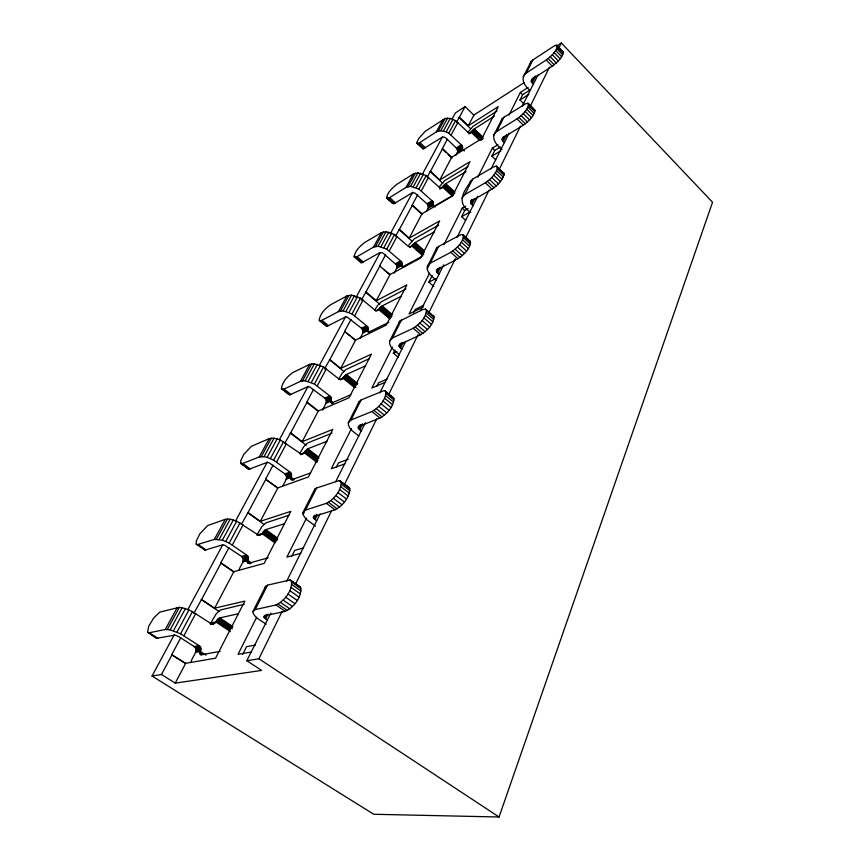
<?xml version="1.0" encoding="UTF-8"?>
<svg xmlns="http://www.w3.org/2000/svg" width="860" height="860" viewBox="0 0 860 860"><rect width="100%" height="100%" fill="white"/><g stroke="black" fill="none" stroke-linecap="round" stroke-linejoin="round"><path stroke-width="1.29" d="M267.449 619.995C266.525 619.211 262.236 617.19 264.385 615.792L285.262 611.374C293.851 607.353 302.301 596.969 300.473 587.165L290.089 579.941L267.567 585.144L265.106 587.337M266.159 624.36C261.644 620.576 254.098 618.103 252.808 611.654L255.226 609.579L275.963 604.988C284.52 600.871 292.981 590.573 291.303 580.736M389.601 341.194L392.375 338.055L413.187 328.262C419.411 324.274 426.549 317.695 426.377 309.815L425.539 309.106L422.389 309.697L399.792 321.124L389.601 341.194C388.881 347.548 395.503 351.256 399.524 354.911M326.993 441.287L307.762 448.791L303.634 453.349L301.312 454.188L280.392 439.987L274.071 438.17L269.255 438.568L251.335 446.329L243.864 454.338L240.628 460.971L240.822 463.475L241.671 463.841L259.204 457.015L264.041 456.681L267.137 457.348L273.63 460.143L289.917 472.054C293.873 473.634 289.143 478.912 291.626 479.794L310.578 472.935M401.878 349.181L399.244 346.548L399.319 344.709L420.733 334.712C426.979 330.788 434.128 324.177 433.859 316.297L425.539 309.106M533.394 84.248L531.34 81.635L531.641 79.614L552.206 66.209C556.839 62.608 562.3 58.222 563.343 52.159L556.914 45.3L554.528 45.73L532.856 59.942L531.05 61.608L529.588 66.166M322.79 410.166C323.586 406.232 328.939 401.781 324.768 398.126L309.664 386.914L307.439 386.903L289.669 394.88L281.413 388.473C282.445 381.733 287.735 376.013 293.271 372.326L309.654 364.371L314.416 363.748L323.575 366.94L338.743 378.83L341.119 379.561L346.451 374.487L365.693 365.737M529.996 90.3C524.869 86.656 519.505 77.852 526.223 73.068L546.218 59.996C550.841 56.352 556.28 51.965 557.398 45.913L556.914 45.3M463.336 150.016C460.702 151.016 464.26 145.705 461.304 144.835L448.812 133.257L446.2 131.859L440.75 130.709L436.256 131.924L418.616 143.319L417.605 143.588L416.81 142.652L418.863 138.309L425.248 131.311L445.125 118.454L450.253 118.4L455.574 120.647L467.926 132.193L469.818 133.106L474.322 128.914L494.457 116.165M455.8 155.402L457.692 151.586L456.886 148.565L446.179 138.245L443.996 137.084L441.954 137.342L423.238 148.877L416.992 143.351M436.461 280.457C432.515 276.823 426.291 272.813 427.345 266.568L436.815 247.927L438.632 246.465L461.046 234.587L463.325 234.963L470.356 241.402C470.829 248.809 463.594 254.839 457.939 258.72L436.676 269.868L436.525 271.771L438.998 274.415M453.252 195.134L434.01 206.335C431.365 207.056 435.149 201.713 432.01 200.756L418.906 189.071L410.575 186.373L406.006 187.458L389.634 197.574L386.721 198.079C387.258 192.231 392.633 187.727 396.998 184.233L413.348 173.978L417.906 172.86L426.173 175.515L439.127 187.179L441.115 188.06L445.802 183.674L466.12 171.538M426.388 211.56L428.42 207.464L427.592 204.336L414.885 192.984L411.994 192.93L394.213 203.594L392.622 203.401L386.721 198.079M421.819 256.495L402.458 266.923C399.835 267.32 403.834 261.967 400.513 260.892L386.721 249.12L378.11 246.25L373.476 247.196L357.05 256.656L354.212 256.861C354.89 250.722 360.254 245.874 364.962 242.305L381.378 232.684L386 231.705L394.546 234.522L408.167 246.282L410.274 247.121L415.165 242.531L434.483 231.781M394.224 273.157L396.944 267.557L396.567 265.052L382.743 252.84L379.765 252.711L361.942 262.633L360.963 262.698L354.212 256.861M284.563 523.697L265.675 529.631L261.375 534.372L258.881 535.371L236.694 521.181L230.157 519.182L225.277 519.3L207.55 525.643L199.821 533.888L196.241 541.166L196.241 544.144L197.026 544.713L214.323 539.424L222.396 540.166L229.179 543.09L246.498 554.958C250.701 556.786 245.691 562.021 248.078 563.429L268.159 557.817M504.422 142.62L502.24 139.997L502.498 137.998L523.332 125.184C528.298 121.54 533.834 116.831 534.963 110.489L528.244 103.415L525.879 103.619L503.928 117.207L502.111 118.82L500.713 123.302M388.838 322.306L368.424 332.293C365.822 332.315 370.058 326.961 366.543 325.757L352.009 313.9L343.086 310.868L338.378 311.642L321.952 320.307L320.629 320.812L319.21 320.146C320.049 313.707 325.392 308.46 330.487 304.827L346.913 295.969L351.611 295.141L360.447 298.14L374.81 309.987L377.035 310.772L382.141 305.945L401.555 296.055M360.071 338.388C361.479 335.379 365.016 331.208 361.512 328.262L347.204 317.103L345.021 317.179L327.198 326.219L319.694 320.758M350.848 394.729L331.594 403.017C329.047 402.609 333.529 397.298 329.799 395.923L314.427 384.022L305.182 380.776L300.409 381.356L284.036 389.064L281.833 389.257M501.993 149.436C496.822 145.781 489.404 136.675 496.757 131.408L517 118.895C521.966 115.208 527.492 110.499 528.674 104.157L528.244 103.415M473.054 205.809L470.742 203.164L470.947 201.208L492.017 189.135C497.36 185.459 502.96 180.363 504.175 173.731L496.22 166.077L493.049 167.205L472.624 179.181C463.336 191.393 455.477 202.799 470.753 212.431M283.037 485.491C284.466 482.041 288.96 477.257 284.907 473.914L268.922 462.669L266.664 462.562L249.024 469.259L240.822 463.475M238.919 570.374C239.746 565.805 246.315 560.602 241.52 556.409L224.567 545.165L222.267 544.95L204.841 550.099L196.241 544.144M191.135 661.663C191.984 656.707 199.283 651.041 194.124 646.526L179.03 636.765L175.139 635.078L156.649 638.27L147.608 632.143L148.737 626.144L153.779 617.888L159.82 612.105L179.385 607.321L185.438 608.579L192.447 611.632L210.635 623.425C215.301 626.101 216.215 619.125 219.719 617.888L238.424 613.75M220.074 651.385L200.455 654.901C198.176 652.912 203.508 647.677 199.036 645.591L180.557 633.82L170.183 629.81L165.26 629.509L148.318 632.938M461.971 198.112L464.851 194.575L485.319 182.782C490.662 179.052 496.252 173.967 497.542 167.334L497.155 166.41M427.345 266.568L430.183 263.214L450.844 252.313C456.488 248.379 463.69 242.369 463.325 234.963M361.275 430.967L358.448 428.355L358.426 426.614L379.937 418.024C386.86 414.09 393.891 406.758 393.858 398.395L385.097 390.935L383.775 390.687L361.114 399.943L358.394 402.878M358.749 435.998C354.707 432.451 348.02 429.108 348.3 422.862L350.988 419.992L371.875 411.564C378.787 407.565 385.807 400.265 385.882 391.891L385.097 390.935M316.673 520.827L313.62 518.236L313.502 516.623L335.002 509.797C342.71 505.895 349.568 497.65 349.816 488.781L349.096 487.523L339.291 480.546L316.641 487.996L314.867 489.039L314.169 492.576M315.459 526.137C311.083 522.235 303.365 519.322 302.913 512.592L305.493 510.077L326.359 503.358C334.056 499.37 340.904 491.167 341.269 482.277L340.571 481.041M174.333 634.626L152.037 676.024L373.767 814.269L499.058 817L712.553 202.25L561.343 43L557.13 45.773M270.9 613.04L246.798 660.706L258.871 658.76L281.962 611.761M295.571 584.047L331.68 510.539M344.699 484.029L376.659 418.96M388.505 394.858L418.1 334.615M428.753 312.922L455.392 258.699M465.454 238.209L489.125 190.006M499.187 169.527L520.494 126.141M529.964 106.866L549.497 67.102M558.376 49.02L561.343 43M335.733 481.621L365.371 422.733M379.798 392.902L405.845 341.194M420.615 310.718L443.738 264.858M456.972 237.5L477.752 196.338M491.06 168.861L509.12 133.16M522.085 106.393L538.145 74.691M286.627 581.349L320.124 513.871M470.635 201.777L471.817 199.412M313.298 517.602L314.459 515.28M358.168 427.689L359.351 425.334M399.008 345.849L400.147 343.57M436.332 271.061L437.525 268.675M470.57 202.444L471.753 200.079M502.1 139.266L503.272 136.901M531.222 80.904L532.415 78.518M264.138 617.458L265.288 615.147M313.62 518.236L314.771 515.925M358.448 428.355L360.2 424.818M399.244 346.548L400.943 343.118M436.525 271.771L438.32 268.191M470.742 203.164L472.505 199.617M502.24 139.997L504.014 136.45M531.34 81.635L533.135 78.056M264.772 618.103L266.503 614.631M314.19 518.913L316.502 514.28M358.964 429.043L361.308 424.335M399.717 347.257L401.986 342.688M436.966 272.491L439.342 267.718M471.14 203.895L473.494 199.165M502.606 140.728L504.971 135.998M531.684 82.367L534.662 76.4M265.632 618.759L267.944 614.126M314.986 519.58L317.297 514.947M359.706 429.721L362.63 423.84M400.405 347.935L403.243 342.226M437.6 273.179L440.578 267.202M471.742 204.572L474.688 198.66M503.175 141.405L506.712 134.31M532.222 83.044L535.78 75.873M242.681 654.428L246.562 646.655L255.388 645.075M291.873 556.065L294.711 550.4L303.601 547.917M336.142 467.55L338.507 462.82L348.225 459.304M376.906 386.043L378.529 382.797L387.011 379.152M398.427 357.394L393.353 353.159L394.912 350.052M413.51 312.879L415.24 309.396L423.679 305.279M433.859 286.531L428.882 282.144L432.214 275.469M465.55 220.31L461.627 216.677L464.712 210.506L468.13 208.593M495.704 159.809L491.898 156.144L494.758 150.425L500.402 147.038M523.761 103.791L519.977 99.996L522.633 94.686L530.448 89.719M256.646 617.297L238.037 654.331L251.217 652.073M306.483 518.129L286.885 557.13L300.946 553.27M351.514 428.495L331.293 468.743L344.881 463.873M392.429 347.064L371.853 388.021L385.42 382.216M429.581 273.125L409.037 314.007L423.249 307.084M443.846 244.734L462.207 208.184L465.712 206.217M477.773 177.225L492.382 148.124L497.972 144.749M508.926 115.219L520.375 92.407L528.104 87.462M255.226 609.579L267.567 585.144M303.075 514.527L304.246 512.216M305.493 510.077L316.641 487.996M350.988 419.992L361.114 399.943M392.375 338.055L401.609 319.769M427.194 268.857L429 265.278M430.183 263.214L438.632 246.465M464.851 194.575L472.624 179.181M496.757 131.408L503.928 117.207M526.223 73.068L532.856 59.942M252.808 611.654L265.848 585.972M302.913 512.592L314.867 489.039M348.3 422.862L359.319 401.158M493.855 135.074L502.111 118.82M523.31 76.841L531.05 61.608M481.837 138.611L498.252 106.575L468.27 125.764L459.412 117.175L465.088 106.565L473.86 115.132L468.27 125.764M215.226 622.823L210.291 623.898L216.139 613.9L220.278 610.009L244.337 604.247M299.71 453.446L303.612 446.813L307.525 443.029L332.067 433.117M338.464 379.454L342.097 373.283L345.903 369.574L369.424 358.598M374.734 310.202L377.626 305.418L381.324 301.763L405.952 288.971M152.037 676.024L161.465 674.498L175.236 683.13L185.663 663.307L215.57 658.179L244.821 601.108L214.634 608.192L201.584 599.474L193.747 613.481M214.634 608.192L233.834 571.685L264.171 563.364L290.809 511.367L260.311 521.31L248.056 512.528L241.563 524.073M260.311 521.31L277.887 487.878L308.46 476.924L332.831 429.377L302.183 441.664L290.659 432.849L284.8 443.233M302.183 441.664L318.34 410.929L349.01 397.804L371.38 354.148L340.71 368.381L329.832 359.577L324.553 368.886M340.71 368.381L355.61 340.044L386.258 325.112L406.877 284.886L376.271 300.731L365.973 291.959L361.243 300.29M376.271 300.731L390.064 274.512L420.604 258.086L439.664 220.912L409.209 238.091L399.438 229.373L395.589 236.048M409.209 238.091L422.002 213.764L452.371 196.101L470.033 161.637L439.793 179.923L430.505 171.258L427.14 177.052M439.793 179.923L451.693 157.283L482.417 138.191M469.743 182.75L470.796 180.729M435.784 249.873L436.815 247.927M398.814 322.973L399.792 321.124M180.718 637.862L171.699 654.718L185.663 663.307M233.941 572.136L220.719 563.042L228.953 547.648M273.093 465.12L265.546 479.224L277.887 487.878M317.222 410.542L306.687 402.297L313.62 389.322M350.977 319.469L344.581 331.444L355.61 340.044M385.517 254.893L379.582 265.976L390.064 274.512M421.97 214.323L412.037 205.303L417.541 195.005M446.082 152.596L442.19 148.909L447.318 139.331M456.531 122.088L459.412 117.175M161.465 674.498L172.075 654.654M201.584 599.474L221.117 562.924L233.834 571.685M248.056 512.528L265.944 479.074M290.659 432.849L307.084 402.114L318.34 410.929M329.832 359.577L344.978 331.24M365.973 291.959L379.98 265.751M399.438 229.373L412.435 205.067L422.002 213.764M430.505 171.258L442.588 148.651L451.693 157.283M183.868 635.766L195.714 613.567M232.297 545.036L243.111 524.772M276.576 462.078L286.488 443.513M317.211 385.936L326.338 368.854M354.653 315.803L363.07 300.033M389.247 250.991L397.04 236.392M421.314 190.92L428.549 177.364M451.113 135.084L457.853 122.464M180.557 633.82L192.447 611.632M229.179 543.09L240.037 522.837M273.63 460.143L283.574 441.578M314.427 384.022L323.575 366.94M352.009 313.9L360.447 298.14M386.721 249.12L394.546 234.522M418.906 189.071L426.173 175.515M448.812 133.257L455.574 120.647M187.716 609.783L222.772 544.724M235.522 521.063L267.385 461.917M279.489 439.449L308.17 386.215M319.64 364.919L345.774 316.426M355.975 297.495L380.185 252.55M390.386 233.619L412.692 192.221M422.249 174.483L442.642 136.622M452.209 118.884L455.392 112.972L465.088 106.565M177.01 632.1L188.942 609.923M225.804 541.434L236.694 521.181M270.405 458.531L280.392 439.987M311.352 382.453L320.533 365.392M349.052 312.384L357.534 296.635M383.893 247.637L391.741 233.06M416.186 187.63L423.475 174.096M446.2 131.859L452.983 119.26M173.473 630.735L185.438 608.579M222.396 540.166L233.329 519.934M267.137 457.348L277.146 438.815M308.192 381.346L317.404 364.296M346.01 311.352L354.513 295.614M380.958 246.659L388.827 232.093M413.348 186.706L420.658 173.182M443.448 130.989L450.253 118.4M167.377 629.391L179.385 607.321M216.451 539.123L227.416 518.967M261.332 456.563L271.373 438.084M302.526 380.776L311.771 363.78M340.485 310.965L349.01 295.27M375.562 246.433L383.463 231.899M408.07 186.62L415.412 173.129M438.299 131.021L445.125 118.454M170.183 629.81L182.169 607.687M219.203 539.37L230.157 519.182M264.041 456.681L274.071 438.17M305.182 380.776L314.416 363.748M343.086 310.868L351.611 295.141M378.11 246.25L386 231.705M410.575 186.373L417.906 172.86M440.75 130.709L447.576 118.121M165.26 629.509L177.257 607.482M214.323 539.424L225.277 519.3M259.204 457.015L269.255 438.568M300.409 381.356L309.654 364.371M338.378 311.642L346.913 295.969M373.476 247.196L381.378 232.684M406.006 187.458L413.348 173.978M436.256 131.924L443.094 119.368M408.747 245.25L414.122 238.983L438.621 225.137M467.915 132.279L472.935 126.42L497.188 110.897M439.385 186.749L444.577 180.697L467.937 166.55M473.86 115.132L524.202 82.571M519.977 99.996L528.889 94.353M469.259 133.515L471.237 132.257L479.751 140.492M468.904 133.977L470.882 132.73M456.348 147.941L461.304 144.835M456.886 148.565L461.852 145.469M457.316 149.296L462.282 146.2M457.606 150.081L462.572 146.985M457.735 150.855L462.702 147.769M457.692 151.586L462.659 148.49M457.477 152.209L462.443 149.124L464.368 150.951M491.898 156.144L500.918 150.758M439.632 188.899L442.631 187.114L452.338 196.134M440.255 188.802L442.244 187.62M427.022 203.691L432.01 200.756M427.592 204.336L432.591 201.391M428.043 205.078L433.042 202.143M428.344 205.884L433.343 202.96M428.463 206.701L433.472 203.777M428.42 207.464L433.418 204.551M428.183 208.131L433.193 205.218L435.16 207.024M461.627 216.677L469.592 212.248M409.876 247.175L411.886 246.057L422.873 255.85M395.492 263.633L400.513 260.892M396.094 264.289L401.115 261.548M396.567 265.052L401.588 262.322M396.879 265.89L401.899 263.16M397.008 266.75L402.029 264.02M396.944 267.557L401.964 264.837M396.696 268.266L401.717 265.546L403.706 267.288M428.882 282.144L435.773 278.629M375.734 311.116L378.755 309.579L389.87 319.017M361.512 328.262L366.543 325.757M362.146 328.918L367.177 326.413M362.63 329.702L367.671 327.219M362.952 330.584L367.994 328.09M363.081 331.476L368.123 328.993M363.017 332.325L368.058 329.853M362.737 333.089L367.779 330.616L369.843 332.336M393.353 353.159L396.987 351.514M339.926 379.593L342.957 378.217L354.46 387.494M340.463 379.787L342.484 378.873M324.768 398.126L329.799 395.923M325.435 398.793L330.466 396.589M325.951 399.61L330.982 397.406M326.284 400.513L331.326 398.32M326.413 401.459L331.455 399.266M326.327 402.373L331.369 400.179M326.026 403.19L331.079 401.007L333.164 402.652M300.118 454.198L304.139 452.639L316.931 462.358M300.613 454.521L303.634 453.349M300.946 454.65L302.957 453.865M284.907 473.914L289.917 472.054M285.606 474.591L290.626 472.731M286.154 475.429L291.175 473.57M286.509 476.375L291.529 474.526M286.627 477.364L291.658 475.526M286.531 478.343L291.562 476.504M286.208 479.224L291.239 477.386L294.432 479.772M289.014 515.226L265.804 522.891L261.773 526.729L256.925 535.135L261.924 533.576L275.006 542.907M257.624 535.533L261.375 534.372M241.52 556.409L246.498 554.958M242.273 557.087L247.25 555.646M242.843 557.946L247.83 556.517M243.208 558.936L248.196 557.516M243.337 559.989L248.325 558.57M243.219 561.021L248.207 559.613M242.864 561.978L247.852 560.57L251.131 562.849M210.893 623.027L215.828 621.952L230.394 631.605M210.743 624.285L214.441 623.489M211.055 624.424L213.527 623.898M194.124 646.526L199.036 645.591M194.919 647.214L199.832 646.279M195.532 648.107L200.445 647.171M195.908 649.139L200.831 648.214M196.037 650.246L200.95 649.332M195.897 651.364L200.821 650.45M195.51 652.396L200.423 651.493L206.045 655.126M175.236 683.13L261.623 670.413L246.798 660.706M562.859 51.546L561.87 51.471L555.936 45.247M393.063 397.427L388.741 394.74M534.511 109.725L527.288 103.221M502.842 172.451L503.777 172.796M349.096 487.523L339.291 480.546M469.452 240.886L470.356 241.402M172.828 655.438L185.222 663.339M149.511 633.003L157.864 638.346M147.608 632.143L156.649 638.27M199.993 652.45L203.358 654.632M199.713 653.321L201.96 654.772M300.473 587.165L290.089 579.941M258.871 658.76L499.058 817M216.387 621.006L229.824 629.907M219.719 617.888L232.92 626.661M219.139 618.125L232.565 627.047M218.472 618.587L231.899 627.51M217.752 619.264L232.297 628.918M217.042 620.082L230.48 628.993M201.186 599.571L219.064 611.492M275.963 604.988L285.262 611.374M198.273 544.584L206.099 549.981M280.575 602.451L289.885 608.869M278.124 604.118L287.433 610.525M283.133 600.087L292.454 606.515M287.906 593.959L297.194 600.42M285.638 597.184L294.948 603.634M289.766 590.637L299.043 597.098M247.454 561.429L250.733 563.719M247.228 562.203L249.411 563.73M291.11 587.445L300.355 593.905M291.895 582.327L301.097 588.767M291.841 584.606L301.065 591.067M264.439 530.384L277.5 539.725M263.74 531.05L276.802 540.381M263.063 531.835L276.135 541.166M262.44 532.695L275.522 542.026M247.669 512.657L263.988 524.363M265.675 529.631L277.651 538.199M265.095 529.9L277.07 538.467M204.841 550.099L203.766 548.304M266.632 480.02L277.436 487.986M242.95 463.572L250.314 468.99M240.467 462.497L248.164 468.883M241.671 463.841L249.024 469.259M290.884 478.171L293.013 479.762M290.691 478.859L292.819 480.45M328.509 502.337L337.163 508.798M326.359 503.358L335.002 509.797M333.379 498.284L342.022 504.766M330.906 500.606L339.56 507.077M335.755 495.521L344.398 502.025M337.873 492.522L346.505 499.036M340.764 486.663L349.353 493.167M339.582 489.501L348.192 496.016M304.623 451.822L317.404 461.54M341.269 482.277L349.816 488.781M341.334 484.202L349.912 490.705M307.762 448.791L318.404 456.918M307.181 449.103L318.888 458.036M306.536 449.597L318.243 458.52M305.859 450.253L317.566 459.165M305.214 451.005L317.985 460.734M290.261 433.01L306.224 445.211M284.036 389.064L290.992 394.493M282.736 389.462L289.669 394.88M281.413 388.473L288.326 393.869M330.756 401.717L332.841 403.372M330.595 402.329L332.68 403.985M371.875 411.564L379.937 418.024M374.003 410.424L382.077 416.906M343.957 376.691L355.459 385.968M343.409 377.465L355.943 387.581M378.733 406.371L386.796 412.886M376.347 408.661L384.42 415.154M329.434 359.77L343.978 371.531M346.451 374.487L357.728 383.603M345.881 374.82L357.362 384.108M381.002 403.748L389.064 410.263M345.236 375.325L356.728 384.613M344.581 375.96L356.072 385.248M384.56 398.18L392.59 404.705M382.979 400.954L391.031 407.468M385.882 391.891L393.858 398.395M386.054 393.493L394.052 400.007M385.602 395.632L393.622 402.158M320.629 320.812L327.198 326.219M319.21 320.146L326.252 326.155M321.952 320.307L328.531 325.714M346.634 333.142L349.719 335.701M351.783 337.399L354.868 339.958M432.999 315.577L433.859 316.297M381.571 306.31L391.655 314.9M380.948 306.816L392.042 316.265M380.303 307.439L391.408 316.888M379.701 308.138L390.805 317.577M379.174 308.869L390.289 318.308M413.187 328.262L420.733 334.712M382.141 305.945L392.235 314.545M365.575 292.174L379.819 304.3M417.573 325.231L425.13 331.702M415.294 327.026L422.84 333.487M419.873 322.994L427.431 329.488M423.915 317.856L431.451 324.36M422.045 320.479L429.591 326.983M426.291 313.029L433.805 319.533M425.367 315.319L432.892 321.823M357.05 256.656L363.285 262.042M354.137 255.882L361.942 262.633M383.625 269.481L389.677 274.748M426.646 311.148L434.139 317.652M360.963 262.698L360.34 261.236M399.04 229.599L412.037 241.198M413.983 243.412L423.958 252.324M413.359 244.025L423.346 252.926M412.779 244.702L423.765 254.495M412.284 245.401L422.26 254.291M415.165 242.531L424.141 250.55M414.595 242.907L424.571 251.819M387.301 198.424L393.213 203.755M450.844 252.313L457.939 258.72M389.634 197.574L395.557 202.928M388.29 198.251L394.213 203.594M386.591 197.252L389.537 199.907M455.155 249.185L462.25 255.624M452.919 251.002L460.025 257.43M459.455 244.595L466.55 251.055M457.38 247.003L464.475 253.453M461.218 242.133L468.302 248.594M462.433 234.457L467.69 239.274M463.647 236.07L470.7 242.531M463.4 237.715L470.452 244.175M462.572 239.779L469.635 246.25M462.207 208.184L464.712 210.506M445.243 184.061L454.94 193.102M444.642 184.577L454.338 193.618M430.108 171.505L442.825 183.363M444.039 185.179L453.736 194.209M443.481 185.835L453.177 194.865M442.997 186.491L452.704 195.521M445.802 183.674L454.531 191.823M419.959 142.577L425.603 147.888M418.616 143.319L424.26 148.619M416.81 142.652L423.238 148.877M448.028 154.434L451.93 158.122M485.319 182.782L492.017 189.135M489.544 179.6L496.241 185.986M487.373 181.417L494.059 187.792M493.683 175.15L500.369 181.557M491.694 177.461L498.392 183.857M495.36 172.828L502.046 179.235M496.22 166.077L504.175 173.731M497.36 168.775L504.014 175.182M496.618 170.645L503.283 177.063M474.322 128.914L482.815 137.17M473.763 129.312L483.212 138.481M492.382 148.124L494.758 150.425M473.172 129.828L482.621 138.987M472.591 130.419L482.03 139.567M459.025 117.433L470.549 128.613M472.043 131.053L481.492 140.201M471.592 131.677L480.095 139.911M519.01 117.487L525.342 123.786M517 118.895L523.332 125.184M521.138 115.67L527.47 121.991M525.137 111.359L531.458 117.691M523.224 113.574L529.556 119.906M528.567 105.436L534.856 111.768M527.9 107.134L534.2 113.477M526.729 109.156L533.039 115.498M520.375 92.407L522.633 94.686M528.674 104.157L534.963 110.489M546.218 59.996L552.206 66.209M550.26 56.739L556.259 62.984M548.185 58.544L554.184 64.779M552.281 54.696L558.28 60.942M556.732 48.579L562.709 54.846M555.635 50.471L561.623 56.728M554.12 52.557L560.107 58.813M557.398 45.913L563.343 52.159M557.334 47.031L563.3 53.288M422.421 147.92L422.615 148.629M392.483 202.573L392.622 203.401"/></g></svg>
